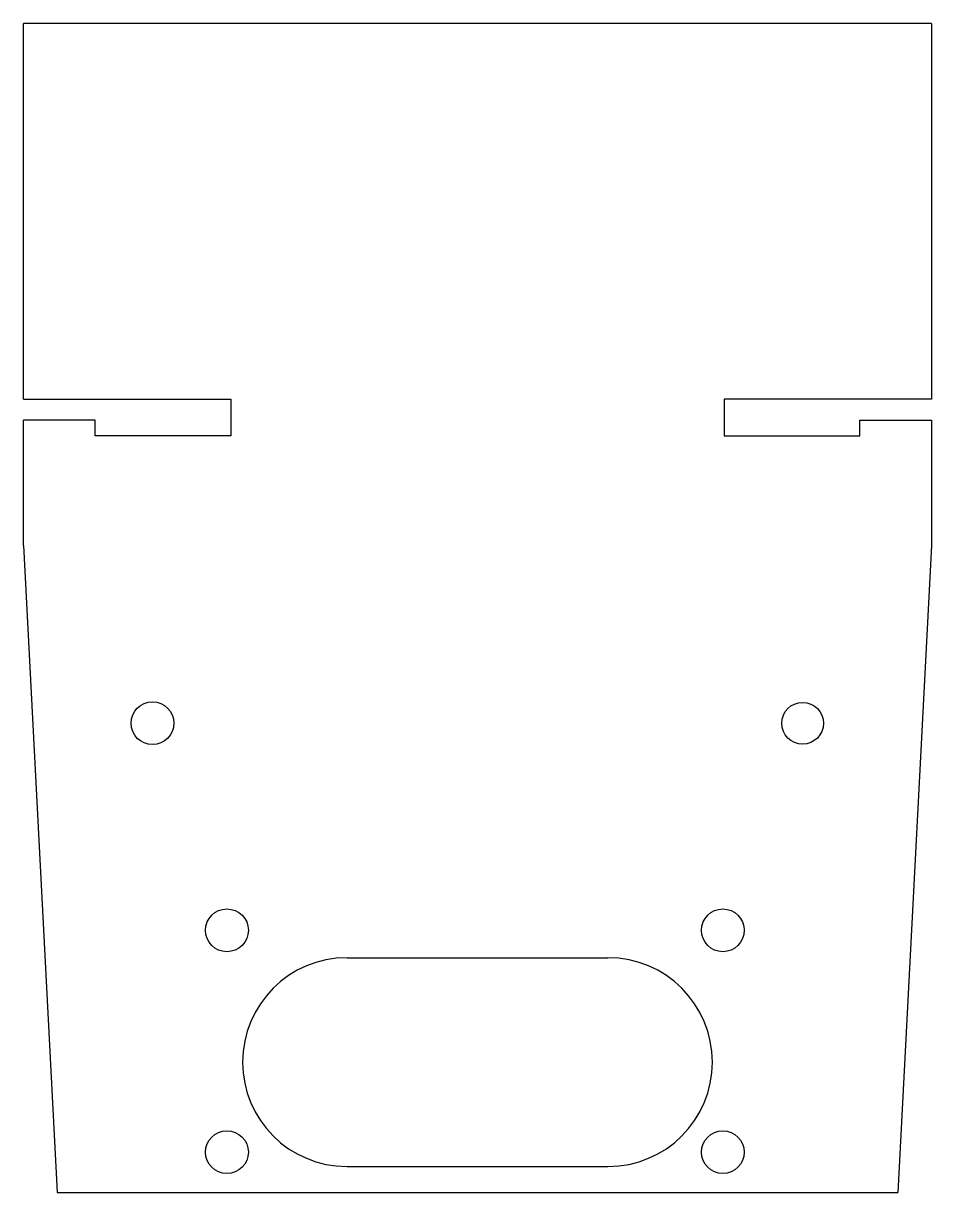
# Model space of a CAD drawing. Header units: millimetres. Extents: x -87 to 87, y -62 to 162.
import ezdxf

# ---------------------------------------------------------------- set-up
doc = ezdxf.new("R2010")
doc.units = ezdxf.units.MM

msp = doc.modelspace()

# ---------------------------------------------------------------- linework, layer by layer
at = {"color": 7, "linetype": 'Continuous', "lineweight": 25}
for p, q in [((-87, 90), (-87, 162)), ((87, 162), (-87, 162)), ((87, 162), (87, 90)), ((-87, 90), (-47.26, 90)), ((-47.26, 90), (-47.26, 83)), ((87, 90), (47.26, 90)), ((47.26, 90), (47.26, 83)), ((-87, 62), (-87, 86)), ((-73.26, 86), (-87, 86)), ((-73.26, 83), (-73.26, 86)), ((73.26, 83), (73.26, 86)), ((73.26, 86), (87, 86)), ((87, 86), (87, 62)), ((-47.26, 83), (-73.26, 83)), ((47.26, 83), (73.26, 83)), ((-87, 62), (-80.5, -62)), ((87, 62), (80.5, -62)), ((-25, -17), (25, -17)), ((-25, -57), (25, -57)), ((-80.5, -62), (80.5, -62))]:
    msp.add_line(p, q, dxfattribs=at)
for centre, radius in [((-62.28, 27.92), 4.1), ((62.28, 27.92), 4), ((-48, -11.75), 4.1), ((47, -11.75), 4.1), ((-48, -54.25), 4.1), ((47, -54.25), 4.1)]:
    msp.add_circle(centre, radius, dxfattribs=at)
for centre, start, end in [((-25, -37), 90, 270), ((25, -37), 270, 90)]:
    msp.add_arc(centre, 20, start, end, dxfattribs=at)

doc.saveas('drawing.dxf')
